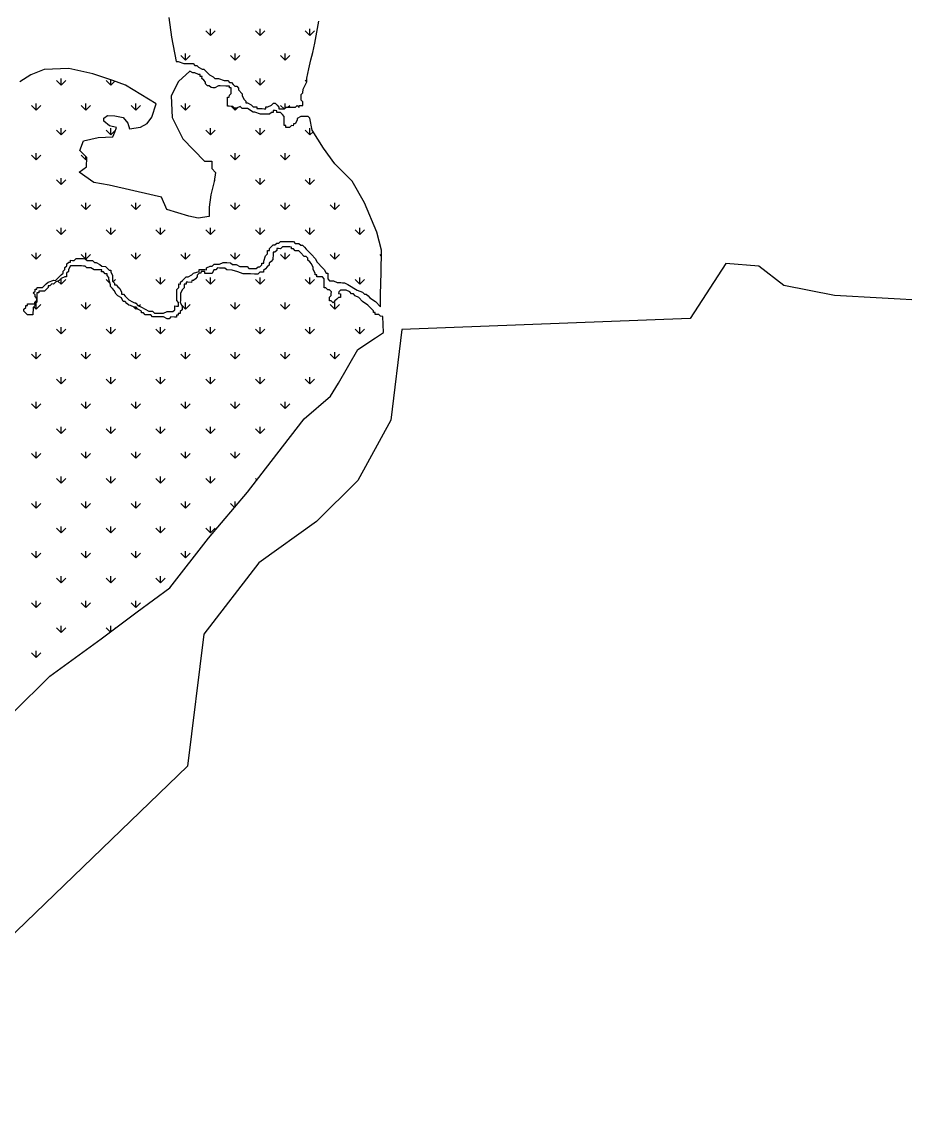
# Model space of a CAD drawing. Header units: metres. Extents: x 266585 to 279238, y 2117616 to 2127268.
# Drawn here: x 270939 to 272851, y 2120273 to 2122639 of the extents above; entities that cross this region are included whole.
import ezdxf

# ---------------------------------------------------------------- set-up
doc = ezdxf.new("R2010")
doc.units = ezdxf.units.M
doc.layers.add('MANGROOVES', color=112, linetype='Continuous')
doc.layers.add('village', color=3, linetype='Continuous')

msp = doc.modelspace()

# ---------------------------------------------------------------- linework, layer by layer
at = {"layer": 'MANGROOVES'}
for p, q in [((271257.6, 2122647.7), (271263.1, 2122605.7)), ((271577.6, 2122616.1), (271581.9, 2122639.9)), ((271263.1, 2122605.7), (271273, 2122552.8)), ((271573.2, 2122592.3), (271577.6, 2122616.1)), ((271568.9, 2122572.4), (271573.2, 2122592.3)), ((271273, 2122552.8), (271274, 2122552.8)), ((271274, 2122552.8), (271278, 2122552.8)), ((271278, 2122552.8), (271289.9, 2122548.6)), ((271560.5, 2122536.7), (271564.7, 2122556.5)), ((271564.7, 2122556.5), (271568.9, 2122572.4)), ((270987.9, 2122535.4), (270959, 2122523.5)), ((271041.3, 2122537.8), (270987.9, 2122535.4)), ((271092.6, 2122525.9), (271041.3, 2122537.8)), ((271303, 2122531.8), (271278.5, 2122509.7)), ((271289.9, 2122548.6), (271293.8, 2122548.6)), ((271293.8, 2122548.6), (271301.8, 2122548.4)), ((271301.8, 2122548.4), (271305.8, 2122548.4)), ((271309.5, 2122528.4), (271303, 2122531.8)), ((271305.8, 2122548.4), (271309.8, 2122548.3)), ((271313.5, 2122528.4), (271309.5, 2122528.4)), ((271309.8, 2122548.3), (271313.7, 2122544.3)), ((271321.4, 2122524.3), (271313.5, 2122528.4)), ((271313.7, 2122544.3), (271317.7, 2122544.2)), ((271317.7, 2122544.2), (271321.6, 2122540.2)), ((271321.6, 2122540.2), (271329.5, 2122536.1)), ((271329.5, 2122536.1), (271333.5, 2122536)), ((271333.5, 2122536), (271341.3, 2122527.9)), ((271341.3, 2122527.9), (271345.3, 2122523.9)), ((271556.2, 2122516.8), (271560.5, 2122536.7)), ((270959, 2122523.5), (270935.2, 2122508.4)), ((271136.1, 2122511.6), (271092.6, 2122525.9)), ((271163.4, 2122501.1), (271136.1, 2122511.6)), ((271278.5, 2122509.7), (271262.5, 2122478)), ((271325.3, 2122524.2), (271321.4, 2122524.3)), ((271325.3, 2122520.2), (271325.3, 2122524.2)), ((271329.3, 2122520.2), (271325.3, 2122520.2)), ((271329.2, 2122516.2), (271329.3, 2122520.2)), ((271333.1, 2122512.1), (271329.2, 2122516.2)), ((271337.1, 2122508.1), (271333.1, 2122512.1)), ((271337, 2122504.1), (271337.1, 2122508.1)), ((271340.9, 2122500.1), (271337, 2122504.1)), ((271345.3, 2122523.9), (271353.2, 2122519.8)), ((271353.2, 2122519.8), (271357.1, 2122515.8)), ((271357.1, 2122515.8), (271361.1, 2122515.7)), ((271361.1, 2122515.7), (271365, 2122515.7)), ((271365, 2122515.7), (271376.9, 2122511.5)), ((271376.9, 2122511.5), (271380.9, 2122511.4)), ((271380.9, 2122511.4), (271384.9, 2122511.4)), ((271384.9, 2122511.4), (271388.8, 2122507.3)), ((271388.8, 2122507.3), (271392.8, 2122507.3)), ((271392.8, 2122507.3), (271396.7, 2122503.2)), ((271547.9, 2122493.1), (271556.1, 2122508.9)), ((271556.1, 2122508.9), (271556.2, 2122516.8)), ((271230.2, 2122460.7), (271163.4, 2122501.1)), ((271344.9, 2122500), (271340.9, 2122500.1)), ((271348.8, 2122496), (271344.9, 2122500)), ((271352.8, 2122495.9), (271348.8, 2122496)), ((271356.8, 2122495.9), (271352.8, 2122495.9)), ((271364.8, 2122499.7), (271356.8, 2122495.9)), ((271368.8, 2122499.7), (271364.8, 2122499.7)), ((271380.7, 2122499.5), (271368.8, 2122499.7)), ((271384.7, 2122499.4), (271380.7, 2122499.5)), ((271388.7, 2122499.4), (271384.7, 2122499.4)), ((271388.4, 2122479.5), (271392.4, 2122483.4)), ((271388.6, 2122495.4), (271388.7, 2122499.4)), ((271392.6, 2122495.3), (271388.6, 2122495.4)), ((271392.4, 2122483.4), (271392.5, 2122487.4)), ((271392.5, 2122487.4), (271392.6, 2122491.4)), ((271392.6, 2122491.4), (271392.6, 2122495.3)), ((271396.7, 2122503.2), (271400.6, 2122499.2)), ((271400.6, 2122499.2), (271404.6, 2122499.1)), ((271404.6, 2122499.1), (271408.5, 2122495.1)), ((271408.5, 2122495.1), (271408.5, 2122491.1)), ((271408.5, 2122491.1), (271416.3, 2122483)), ((271416.3, 2122483), (271416.3, 2122479.1)), ((271543.7, 2122481.2), (271547.8, 2122485.1)), ((271543.7, 2122477.2), (271543.7, 2122481.2)), ((271547.8, 2122485.1), (271547.9, 2122493.1)), ((271220.5, 2122432.1), (271230.2, 2122460.7)), ((271262.5, 2122478), (271264.4, 2122431.4)), ((271384.1, 2122459.6), (271384.2, 2122463.6)), ((271384.1, 2122455.6), (271384.1, 2122459.6)), ((271384.2, 2122463.6), (271384.3, 2122471.6)), ((271384.3, 2122471.6), (271384.4, 2122475.5)), ((271384.4, 2122475.5), (271388.3, 2122475.5)), ((271388.3, 2122475.5), (271388.4, 2122479.5)), ((271416.3, 2122479.1), (271420.1, 2122471)), ((271420.1, 2122471), (271424.1, 2122467)), ((271424.1, 2122467), (271424, 2122463)), ((271424, 2122463), (271428, 2122463)), ((271428, 2122463), (271435.9, 2122458.9)), ((271435.9, 2122458.9), (271439.8, 2122454.8)), ((271471.7, 2122454.4), (271479.7, 2122458.2)), ((271479.7, 2122458.2), (271483.7, 2122462.1)), ((271483.7, 2122462.1), (271487.7, 2122462.1)), ((271487.7, 2122462.1), (271491.6, 2122458)), ((271491.6, 2122458), (271495.5, 2122454)), ((271531.4, 2122453.5), (271535.4, 2122457.4)), ((271535.4, 2122457.4), (271539.3, 2122453.4)), ((271539.3, 2122453.4), (271539.4, 2122457.3)), ((271539.4, 2122457.3), (271543.4, 2122457.3)), ((271543.4, 2122457.3), (271547.4, 2122457.2)), ((271543.5, 2122469.2), (271543.6, 2122473.2)), ((271547.5, 2122465.2), (271543.5, 2122469.2)), ((271543.6, 2122473.2), (271543.7, 2122477.2)), ((271547.4, 2122461.2), (271547.5, 2122465.2)), ((271547.4, 2122457.2), (271547.4, 2122461.2)), ((271116.9, 2122429.7), (271125, 2122435.5)), ((271125, 2122435.5), (271140.9, 2122435.3)), ((271140.9, 2122435.3), (271158.7, 2122431.1)), ((271388.1, 2122455.6), (271384.1, 2122455.6)), ((271392, 2122455.5), (271388.1, 2122455.6)), ((271396, 2122455.5), (271392, 2122455.5)), ((271399.9, 2122451.4), (271396, 2122455.5)), ((271403.9, 2122451.4), (271399.9, 2122451.4)), ((271411.9, 2122455.2), (271403.9, 2122451.4)), ((271415.9, 2122451.2), (271411.9, 2122455.2)), ((271423.8, 2122451.1), (271415.9, 2122451.2)), ((271427.8, 2122451), (271423.8, 2122451.1)), ((271439.6, 2122442.9), (271427.8, 2122451)), ((271443.6, 2122442.8), (271439.6, 2122442.9)), ((271439.8, 2122454.8), (271443.8, 2122454.8)), ((271455.5, 2122438.7), (271443.6, 2122442.8)), ((271443.8, 2122454.8), (271447.8, 2122454.7)), ((271447.8, 2122454.7), (271447.7, 2122450.7)), ((271447.7, 2122450.7), (271451.7, 2122450.7)), ((271451.7, 2122450.7), (271455.7, 2122450.6)), ((271459.5, 2122438.6), (271455.5, 2122438.7)), ((271455.7, 2122450.6), (271459.7, 2122450.6)), ((271463.5, 2122438.5), (271459.5, 2122438.6)), ((271459.7, 2122450.6), (271463.6, 2122450.5)), ((271467.4, 2122438.5), (271463.5, 2122438.5)), ((271463.6, 2122450.5), (271467.6, 2122450.4)), ((271471.4, 2122438.4), (271467.4, 2122438.5)), ((271467.6, 2122450.4), (271467.7, 2122454.4)), ((271467.7, 2122454.4), (271471.7, 2122454.4)), ((271475.4, 2122438.4), (271471.4, 2122438.4)), ((271479.4, 2122442.3), (271475.4, 2122438.4)), ((271483.4, 2122442.2), (271479.4, 2122442.3)), ((271483.5, 2122446.2), (271483.4, 2122442.2)), ((271487.5, 2122446.2), (271483.5, 2122446.2)), ((271491.4, 2122446.1), (271487.5, 2122446.2)), ((271491.4, 2122442.1), (271491.4, 2122446.1)), ((271495.4, 2122442.1), (271491.4, 2122442.1)), ((271499.3, 2122442), (271495.4, 2122442.1)), ((271495.5, 2122454), (271495.5, 2122450)), ((271495.5, 2122450), (271499.5, 2122450)), ((271503.3, 2122438), (271499.3, 2122442)), ((271499.5, 2122450), (271503.4, 2122449.9)), ((271507.2, 2122433.9), (271503.3, 2122438)), ((271503.4, 2122449.9), (271507.4, 2122449.9)), ((271507.1, 2122429.9), (271507.2, 2122433.9)), ((271507.4, 2122449.9), (271511.5, 2122453.8)), ((271511.5, 2122453.8), (271515.4, 2122453.7)), ((271515.4, 2122453.7), (271519.4, 2122453.7)), ((271519.4, 2122453.7), (271523.4, 2122453.6)), ((271523.4, 2122453.6), (271527.4, 2122453.5)), ((271527.4, 2122453.5), (271531.4, 2122453.5)), ((271543, 2122433.4), (271535, 2122429.5)), ((271547, 2122433.3), (271543, 2122433.4)), ((271555, 2122433.2), (271547, 2122433.3)), ((271558.9, 2122433.2), (271555, 2122433.2)), ((271562.4, 2122429.6), (271558.9, 2122433.2)), ((271116.8, 2122423.7), (271116.9, 2122429.7)), ((271129.1, 2122413.4), (271116.8, 2122423.7)), ((271144.5, 2122409.4), (271129.1, 2122413.4)), ((271158.7, 2122431.1), (271168.5, 2122419)), ((271168.5, 2122419), (271172.3, 2122407)), ((271172.3, 2122407), (271196.3, 2122410.6)), ((271196.3, 2122410.6), (271210.3, 2122418.4)), ((271210.3, 2122418.4), (271220.5, 2122432.1)), ((271264.4, 2122431.4), (271287.5, 2122385.4)), ((271506.9, 2122414), (271507, 2122418)), ((271510.9, 2122414), (271506.9, 2122414)), ((271507, 2122418), (271507.1, 2122426)), ((271507.1, 2122426), (271507.1, 2122429.9)), ((271510.8, 2122410), (271510.9, 2122414)), ((271514.8, 2122409.9), (271510.8, 2122410)), ((271518.8, 2122409.9), (271514.8, 2122409.9)), ((271522.8, 2122413.8), (271518.8, 2122409.9)), ((271526.8, 2122413.7), (271522.8, 2122413.8)), ((271526.9, 2122417.7), (271526.8, 2122413.7)), ((271530.8, 2122417.6), (271526.9, 2122417.7)), ((271534.9, 2122425.6), (271530.8, 2122417.6)), ((271535, 2122429.5), (271534.9, 2122425.6)), ((271567.7, 2122403.8), (271562.4, 2122429.6)), ((271088.4, 2122384.3), (271104.3, 2122388)), ((271104.3, 2122388), (271136.2, 2122389.6)), ((271136.2, 2122389.6), (271140.4, 2122399.5)), ((271140.4, 2122399.5), (271144.5, 2122409.4)), ((271592.5, 2122365.2), (271567.7, 2122403.8)), ((271065.1, 2122359.8), (271072.4, 2122380.5)), ((271072.4, 2122380.5), (271088.4, 2122384.3)), ((271287.5, 2122385.4), (271334.6, 2122336.9)), ((271616.8, 2122330.9), (271592.5, 2122365.2)), ((271079.8, 2122344.6), (271065.1, 2122359.8)), ((271079.5, 2122324.7), (271079.8, 2122344.6)), ((271063.4, 2122313), (271079.5, 2122324.7)), ((271334.6, 2122336.9), (271350.5, 2122336.7)), ((271350.5, 2122336.7), (271350.2, 2122320.7)), ((271350.2, 2122320.7), (271358.1, 2122312.6)), ((271654.5, 2122293.7), (271616.8, 2122330.9)), ((271095, 2122290.6), (271063.4, 2122313)), ((271355.8, 2122292.8), (271348.1, 2122263.6)), ((271358.1, 2122312.6), (271355.8, 2122292.8)), ((271680.8, 2122246.5), (271654.5, 2122293.7)), ((271128.3, 2122285.1), (271095, 2122290.6)), ((271226, 2122262.8), (271128.3, 2122285.1)), ((271241.8, 2122258.6), (271226, 2122262.8)), ((271253.4, 2122232.5), (271241.8, 2122258.6)), ((271348.1, 2122263.6), (271345, 2122237.2)), ((271707.3, 2122182.8), (271680.8, 2122246.5)), ((271301, 2122217.9), (271253.4, 2122232.5)), ((271345, 2122237.2), (271344.7, 2122217.3)), ((271320.8, 2122213.6), (271301, 2122217.9)), ((271344.7, 2122217.3), (271320.8, 2122213.6)), ((271718, 2122144.1), (271707.3, 2122182.8)), ((271475.1, 2122147.6), (271479.2, 2122151.6)), ((271479.2, 2122151.6), (271483.2, 2122155.5)), ((271483.2, 2122155.5), (271487.2, 2122155.4)), ((271487.2, 2122155.4), (271491.2, 2122159.4)), ((271491.2, 2122159.4), (271495.2, 2122159.3)), ((271495.2, 2122159.3), (271499.3, 2122163.2)), ((271503.1, 2122151.2), (271499, 2122147.3)), ((271499.3, 2122163.2), (271503.2, 2122163.2)), ((271507, 2122151.2), (271503.1, 2122151.2)), ((271503.2, 2122163.2), (271507.2, 2122163.1)), ((271511, 2122151.1), (271507, 2122151.2)), ((271507.2, 2122163.1), (271511.2, 2122163.1)), ((271515, 2122151), (271511, 2122151.1)), ((271511.2, 2122163.1), (271515.2, 2122163)), ((271519, 2122151), (271515, 2122151)), ((271515.2, 2122163), (271519.2, 2122162.9)), ((271523, 2122150.9), (271519, 2122151)), ((271519.2, 2122162.9), (271523.1, 2122162.9)), ((271522.9, 2122147), (271523, 2122150.9)), ((271523.1, 2122162.9), (271527.1, 2122162.8)), ((271527.1, 2122162.8), (271531, 2122158.8)), ((271531, 2122158.8), (271535, 2122158.7)), ((271535, 2122158.7), (271539, 2122158.7)), ((271539, 2122158.7), (271542.9, 2122154.6)), ((271542.9, 2122154.6), (271546.9, 2122154.6)), ((271546.9, 2122154.6), (271550.8, 2122150.5)), ((271550.8, 2122150.5), (271554.8, 2122146.5)), ((271052.7, 2122122), (271056.7, 2122125.9)), ((271056.7, 2122125.9), (271060.7, 2122125.8)), ((271060.7, 2122125.8), (271064.7, 2122125.8)), ((271064.7, 2122125.8), (271068.7, 2122125.7)), ((271068.7, 2122125.7), (271072.6, 2122125.7)), ((271072.6, 2122125.7), (271076.6, 2122125.6)), ((271462.8, 2122120), (271466.9, 2122131.8)), ((271466.9, 2122131.8), (271471, 2122135.8)), ((271471, 2122139.7), (271471.1, 2122143.7)), ((271471, 2122135.8), (271471, 2122139.7)), ((271471.1, 2122143.7), (271475.1, 2122143.7)), ((271475.1, 2122143.7), (271475.1, 2122147.6)), ((271482.8, 2122127.6), (271482.7, 2122123.6)), ((271482.9, 2122131.6), (271482.8, 2122127.6)), ((271483, 2122139.6), (271482.9, 2122135.6)), ((271482.9, 2122135.6), (271482.9, 2122131.6)), ((271487, 2122139.5), (271483, 2122139.6)), ((271491, 2122143.4), (271487, 2122139.5)), ((271491.1, 2122147.4), (271491, 2122143.4)), ((271495, 2122147.4), (271491.1, 2122147.4)), ((271499, 2122147.3), (271495, 2122147.4)), ((271526.9, 2122146.9), (271522.9, 2122147)), ((271530.8, 2122142.9), (271526.9, 2122146.9)), ((271538.8, 2122142.7), (271530.8, 2122142.9)), ((271542.7, 2122138.7), (271538.8, 2122142.7)), ((271550.5, 2122130.6), (271542.7, 2122138.7)), ((271554.5, 2122130.6), (271550.5, 2122130.6)), ((271558.4, 2122126.5), (271554.5, 2122130.6)), ((271554.8, 2122146.5), (271562.6, 2122138.4)), ((271558.4, 2122122.5), (271558.4, 2122126.5)), ((271562.6, 2122138.4), (271566.5, 2122134.4)), ((271566.5, 2122134.4), (271574.4, 2122126.3)), ((271574.4, 2122126.3), (271578.2, 2122118.3)), ((271716.8, 2122095.4), (271718, 2122144.1)), ((271028.4, 2122098.4), (271032.5, 2122102.3)), ((271032.5, 2122106.3), (271036.6, 2122110.3)), ((271032.5, 2122102.3), (271032.5, 2122106.3)), ((271036.6, 2122114.2), (271040.7, 2122118.2)), ((271036.6, 2122110.3), (271036.6, 2122114.2)), ((271044.5, 2122110.1), (271040.4, 2122102.2)), ((271040.4, 2122102.2), (271040.4, 2122098.2)), ((271040.7, 2122118.2), (271044.7, 2122118.1)), ((271048.5, 2122110.1), (271044.5, 2122110.1)), ((271044.7, 2122118.1), (271044.7, 2122122.1)), ((271044.7, 2122122.1), (271048.7, 2122122)), ((271056.5, 2122110), (271048.5, 2122110.1)), ((271048.7, 2122122), (271052.7, 2122122)), ((271068.4, 2122109.8), (271056.5, 2122110)), ((271072.4, 2122109.7), (271068.4, 2122109.8)), ((271076.4, 2122109.7), (271072.4, 2122109.7)), ((271080.3, 2122105.6), (271076.4, 2122109.7)), ((271076.6, 2122125.6), (271080.5, 2122121.6)), ((271084.3, 2122105.6), (271080.3, 2122105.6)), ((271080.5, 2122121.6), (271088.5, 2122121.4)), ((271088.3, 2122105.5), (271084.3, 2122105.6)), ((271096.2, 2122101.4), (271088.3, 2122105.5)), ((271088.5, 2122121.4), (271092.5, 2122121.4)), ((271092.5, 2122121.4), (271096.4, 2122117.3)), ((271096.4, 2122117.3), (271100.4, 2122117.3)), ((271100.4, 2122117.3), (271108.3, 2122113.2)), ((271108.3, 2122113.2), (271112.2, 2122109.1)), ((271112.2, 2122109.1), (271120.2, 2122109)), ((271120.2, 2122109), (271124.1, 2122105)), ((271124.1, 2122105), (271128, 2122100.9)), ((271323.1, 2122098.1), (271323.2, 2122102.1)), ((271323.2, 2122102.1), (271327.1, 2122102)), ((271327.1, 2122102), (271331.1, 2122102)), ((271331.1, 2122102), (271335.1, 2122101.9)), ((271339.1, 2122105.8), (271347.2, 2122109.7)), ((271339.1, 2122101.8), (271339.1, 2122105.8)), ((271347.2, 2122109.7), (271351.1, 2122109.6)), ((271351.1, 2122109.6), (271355.2, 2122113.6)), ((271355.2, 2122113.6), (271359.2, 2122113.5)), ((271363, 2122105.5), (271359, 2122101.6)), ((271359.2, 2122113.5), (271367.1, 2122113.4)), ((271367, 2122105.4), (271363, 2122105.5)), ((271371, 2122105.4), (271367, 2122105.4)), ((271367.1, 2122113.4), (271375.1, 2122117.2)), ((271375, 2122105.3), (271371, 2122105.4)), ((271378.9, 2122105.2), (271375, 2122105.3)), ((271375.1, 2122117.2), (271379.1, 2122117.2)), ((271382.9, 2122101.2), (271378.9, 2122105.2)), ((271379.1, 2122117.2), (271383.1, 2122117.1)), ((271383.1, 2122117.1), (271391.1, 2122117)), ((271391.1, 2122117), (271395, 2122113)), ((271395, 2122113), (271403, 2122112.9)), ((271403, 2122112.9), (271410.9, 2122108.8)), ((271410.9, 2122108.8), (271418.8, 2122108.6)), ((271418.8, 2122108.6), (271426.8, 2122108.5)), ((271426.8, 2122108.5), (271430.7, 2122104.5)), ((271430.7, 2122104.5), (271434.7, 2122104.4)), ((271434.7, 2122104.4), (271438.7, 2122104.4)), ((271438.7, 2122104.4), (271442.6, 2122104.3)), ((271442.6, 2122104.3), (271446.6, 2122104.3)), ((271446.6, 2122104.3), (271450.7, 2122108.2)), ((271450.7, 2122108.2), (271454.6, 2122108.1)), ((271454.6, 2122108.1), (271458.7, 2122112)), ((271458.7, 2122112), (271458.7, 2122116)), ((271458.7, 2122116), (271462.7, 2122116)), ((271466.5, 2122104), (271462.5, 2122100)), ((271462.7, 2122116), (271462.8, 2122120)), ((271470.6, 2122107.9), (271466.5, 2122104)), ((271474.6, 2122111.8), (271470.6, 2122107.9)), ((271474.7, 2122115.8), (271474.6, 2122111.8)), ((271478.7, 2122119.7), (271474.7, 2122115.8)), ((271482.7, 2122123.6), (271478.7, 2122119.7)), ((271562.3, 2122118.5), (271558.4, 2122122.5)), ((271566.2, 2122114.5), (271562.3, 2122118.5)), ((271570.1, 2122106.4), (271566.2, 2122114.5)), ((271570, 2122102.5), (271570.1, 2122106.4)), ((271573.9, 2122094.4), (271570, 2122102.5)), ((271578.2, 2122118.3), (271590, 2122106.1)), ((271590, 2122106.1), (271593.9, 2122102.1)), ((271593.9, 2122102.1), (271597.8, 2122094.1)), ((270996.2, 2122075), (271008.2, 2122078.8)), ((271008.2, 2122078.8), (271012.2, 2122078.7)), ((271012.2, 2122078.7), (271016.3, 2122082.7)), ((271020.2, 2122078.6), (271012.2, 2122074.8)), ((271016.3, 2122082.7), (271020.3, 2122086.6)), ((271024.2, 2122082.6), (271020.2, 2122078.6)), ((271020.3, 2122086.6), (271024.3, 2122090.5)), ((271032.2, 2122086.4), (271024.2, 2122082.6)), ((271024.3, 2122090.5), (271028.4, 2122094.4)), ((271028.4, 2122094.4), (271028.4, 2122098.4)), ((271036.2, 2122086.4), (271032.2, 2122086.4)), ((271036.3, 2122090.3), (271036.2, 2122086.4)), ((271040.4, 2122098.2), (271036.3, 2122094.3)), ((271036.3, 2122094.3), (271036.3, 2122090.3)), ((271100.2, 2122101.4), (271096.2, 2122101.4)), ((271108.1, 2122101.2), (271100.2, 2122101.4)), ((271112.1, 2122101.2), (271108.1, 2122101.2)), ((271112, 2122097.2), (271112.1, 2122101.2)), ((271116, 2122097.1), (271112, 2122097.2)), ((271119.9, 2122093.1), (271116, 2122097.1)), ((271123.9, 2122093), (271119.9, 2122093.1)), ((271123.9, 2122089.1), (271123.9, 2122093)), ((271127.8, 2122085), (271123.9, 2122089.1)), ((271127.7, 2122081), (271127.8, 2122085)), ((271131.5, 2122069), (271127.7, 2122081)), ((271128, 2122100.9), (271132, 2122100.9)), ((271132, 2122100.9), (271131.9, 2122096.9)), ((271131.9, 2122096.9), (271135.8, 2122088.9)), ((271135.7, 2122080.9), (271135.6, 2122076.9)), ((271135.8, 2122088.9), (271135.7, 2122080.9)), ((271282.9, 2122074.8), (271287, 2122078.7)), ((271287, 2122078.7), (271291, 2122082.6)), ((271291, 2122082.6), (271295.1, 2122086.6)), ((271295.1, 2122086.6), (271299, 2122086.5)), ((271299, 2122086.5), (271307.1, 2122090.4)), ((271306.9, 2122078.4), (271306.8, 2122074.4)), ((271310.9, 2122078.4), (271306.9, 2122078.4)), ((271307.1, 2122090.4), (271311.1, 2122094.3)), ((271314.9, 2122082.3), (271310.9, 2122078.4)), ((271311.1, 2122094.3), (271323.1, 2122098.1)), ((271318.9, 2122086.2), (271314.9, 2122082.3)), ((271319, 2122090.2), (271318.9, 2122086.2)), ((271323, 2122094.1), (271319, 2122090.2)), ((271327, 2122094.1), (271323, 2122094.1)), ((271327.1, 2122098), (271327, 2122094.1)), ((271331.1, 2122098), (271327.1, 2122098)), ((271335, 2122097.9), (271331.1, 2122098)), ((271335, 2122093.9), (271335, 2122097.9)), ((271339, 2122093.9), (271335, 2122093.9)), ((271335.1, 2122101.9), (271339.1, 2122101.8)), ((271342.9, 2122093.8), (271339, 2122093.9)), ((271346.9, 2122093.8), (271342.9, 2122093.8)), ((271350.9, 2122093.7), (271346.9, 2122093.8)), ((271355, 2122101.6), (271350.9, 2122093.7)), ((271359, 2122101.6), (271355, 2122101.6)), ((271394.8, 2122101), (271382.9, 2122101.2)), ((271406.7, 2122096.9), (271394.8, 2122101)), ((271418.6, 2122092.7), (271406.7, 2122096.9)), ((271422.6, 2122092.7), (271418.6, 2122092.7)), ((271426.5, 2122092.6), (271422.6, 2122092.7)), ((271430.5, 2122092.5), (271426.5, 2122092.6)), ((271434.5, 2122092.5), (271430.5, 2122092.5)), ((271442.5, 2122092.4), (271434.5, 2122092.5)), ((271450.4, 2122092.3), (271442.5, 2122092.4)), ((271454.5, 2122096.2), (271450.4, 2122092.3)), ((271458.5, 2122096.1), (271454.5, 2122096.2)), ((271462.4, 2122096.1), (271458.5, 2122096.1)), ((271462.5, 2122100), (271462.4, 2122096.1)), ((271573.8, 2122090.4), (271573.9, 2122094.4)), ((271577.8, 2122090.4), (271573.8, 2122090.4)), ((271577.8, 2122086.4), (271577.8, 2122090.4)), ((271581.8, 2122086.4), (271577.8, 2122086.4)), ((271589.7, 2122086.2), (271581.8, 2122086.4)), ((271593.6, 2122082.2), (271589.7, 2122086.2)), ((271593.6, 2122078.2), (271593.6, 2122082.2)), ((271597.8, 2122094.1), (271601.8, 2122094)), ((271601.7, 2122086.1), (271601.6, 2122082.1)), ((271601.6, 2122082.1), (271605.5, 2122078)), ((271601.8, 2122094), (271601.7, 2122090)), ((271601.7, 2122090), (271601.7, 2122086.1)), ((271715.6, 2122048), (271716.8, 2122095.4)), ((270964, 2122051.6), (270968.1, 2122055.5)), ((270968.1, 2122055.5), (270968.1, 2122059.5)), ((270968.1, 2122059.5), (270972.1, 2122059.4)), ((270972.1, 2122059.4), (270972.2, 2122063.4)), ((270972.2, 2122063.4), (270976.2, 2122063.3)), ((270980, 2122055.3), (270976, 2122055.4)), ((270976, 2122055.4), (270976, 2122051.4)), ((270976.2, 2122063.3), (270984.1, 2122063.2)), ((270988, 2122055.2), (270980, 2122055.3)), ((270984.1, 2122063.2), (270988.2, 2122067.2)), ((270992, 2122059.1), (270988, 2122055.2)), ((270988.2, 2122067.2), (270992.2, 2122071.1)), ((270996.1, 2122063.1), (270992, 2122059.1)), ((270992.2, 2122071.1), (270996.2, 2122075)), ((271000.1, 2122067), (270996.1, 2122067)), ((270996.1, 2122067), (270996.1, 2122063.1)), ((271004.1, 2122070.9), (271000.1, 2122067)), ((271008.1, 2122070.8), (271004.1, 2122070.9)), ((271012.2, 2122074.8), (271008.1, 2122070.8)), ((271131.5, 2122065.1), (271131.5, 2122069)), ((271135.4, 2122061), (271131.5, 2122065.1)), ((271139.3, 2122057), (271135.4, 2122061)), ((271135.6, 2122076.9), (271139.6, 2122072.9)), ((271143.2, 2122049), (271139.3, 2122057)), ((271139.6, 2122072.9), (271139.5, 2122068.9)), ((271139.5, 2122068.9), (271143.5, 2122068.9)), ((271143.5, 2122068.9), (271147.4, 2122064.8)), ((271147.4, 2122064.8), (271151.3, 2122060.8)), ((271151.3, 2122060.8), (271155.2, 2122052.8)), ((271274.6, 2122051), (271274.7, 2122059)), ((271274.7, 2122059), (271278.8, 2122062.9)), ((271278.8, 2122062.9), (271278.9, 2122070.9)), ((271278.9, 2122070.9), (271282.9, 2122070.8)), ((271286.7, 2122058.8), (271282.6, 2122050.9)), ((271282.9, 2122070.8), (271282.9, 2122074.8)), ((271290.7, 2122062.7), (271286.7, 2122058.8)), ((271290.8, 2122070.7), (271290.7, 2122062.7)), ((271294.8, 2122070.6), (271290.8, 2122070.7)), ((271294.9, 2122074.6), (271294.8, 2122070.6)), ((271298.9, 2122074.6), (271294.9, 2122074.6)), ((271306.8, 2122074.4), (271298.9, 2122074.6)), ((271593.3, 2122062.3), (271593.4, 2122066.3)), ((271597.3, 2122062.2), (271593.3, 2122062.3)), ((271593.4, 2122066.3), (271593.5, 2122070.2)), ((271593.5, 2122074.2), (271593.6, 2122078.2)), ((271593.5, 2122070.2), (271593.5, 2122074.2)), ((271601.3, 2122058.2), (271597.3, 2122062.2)), ((271605.2, 2122058.1), (271601.3, 2122058.2)), ((271609.2, 2122054.1), (271605.2, 2122058.1)), ((271605.5, 2122078), (271609.5, 2122078)), ((271609.5, 2122078), (271613.5, 2122077.9)), ((271613.5, 2122077.9), (271621.4, 2122073.8)), ((271621.4, 2122073.8), (271629.4, 2122073.7)), ((271629.1, 2122057.8), (271625.1, 2122053.9)), ((271633.1, 2122057.7), (271629.1, 2122057.8)), ((271629.4, 2122073.7), (271633.3, 2122073.6)), ((271637.1, 2122057.7), (271633.1, 2122057.7)), ((271633.3, 2122073.6), (271637.3, 2122073.6)), ((271641.1, 2122057.6), (271637.1, 2122057.7)), ((271637.3, 2122073.6), (271645.2, 2122069.5)), ((271649, 2122053.5), (271641.1, 2122057.6)), ((271645.2, 2122069.5), (271664.9, 2122057.3)), ((271664.9, 2122057.3), (271676.8, 2122053.1)), ((270968, 2122047.5), (270964, 2122051.6)), ((270967.7, 2122031.6), (270971.8, 2122035.5)), ((270967.7, 2122027.6), (270967.7, 2122031.6)), ((270971.7, 2122031.5), (270967.7, 2122027.6)), ((270967.9, 2122043.6), (270968, 2122047.5)), ((270971.8, 2122039.5), (270967.9, 2122043.6)), ((270971.8, 2122035.5), (270971.7, 2122031.5)), ((270971.9, 2122043.5), (270971.8, 2122039.5)), ((270971.8, 2122039.5), (270971.8, 2122035.5)), ((270971.8, 2122035.5), (270971.8, 2122039.5)), ((270972, 2122051.5), (270971.9, 2122047.5)), ((270971.9, 2122047.5), (270971.9, 2122043.5)), ((270976, 2122051.4), (270972, 2122051.5)), ((271147.1, 2122044.9), (271143.2, 2122049)), ((271155, 2122040.8), (271147.1, 2122044.9)), ((271158.9, 2122032.8), (271155, 2122040.8)), ((271155.2, 2122052.8), (271155.1, 2122048.8)), ((271155.1, 2122048.8), (271159.1, 2122048.7)), ((271162.9, 2122032.7), (271158.9, 2122032.8)), ((271159.1, 2122048.7), (271163, 2122044.7)), ((271166.8, 2122028.7), (271162.9, 2122032.7)), ((271163, 2122044.7), (271170.9, 2122036.6)), ((271170.9, 2122036.6), (271178.8, 2122032.5)), ((271178.8, 2122032.5), (271186.7, 2122028.4)), ((271274.4, 2122035.1), (271274.5, 2122039.1)), ((271278.3, 2122031), (271274.4, 2122035.1)), ((271274.5, 2122043.1), (271274.6, 2122047)), ((271274.5, 2122039.1), (271274.5, 2122043.1)), ((271274.6, 2122047), (271274.6, 2122051)), ((271278.3, 2122027.1), (271278.3, 2122031)), ((271282.4, 2122035), (271282.3, 2122031)), ((271282.5, 2122046.9), (271282.4, 2122039)), ((271282.4, 2122039), (271282.4, 2122035)), ((271282.6, 2122050.9), (271282.5, 2122046.9)), ((271604.9, 2122038.2), (271605, 2122042.2)), ((271604.9, 2122034.2), (271604.9, 2122038.2)), ((271608.9, 2122034.2), (271604.9, 2122034.2)), ((271605, 2122042.2), (271609, 2122046.1)), ((271612.8, 2122030.1), (271608.9, 2122034.2)), ((271609, 2122046.1), (271609.1, 2122050.1)), ((271609.1, 2122050.1), (271609.2, 2122054.1)), ((271616.8, 2122034.1), (271612.8, 2122030.1)), ((271620.9, 2122038), (271616.8, 2122034.1)), ((271624.9, 2122041.9), (271620.9, 2122038)), ((271628.9, 2122041.9), (271624.9, 2122041.9)), ((271625.1, 2122053.9), (271625, 2122049.9)), ((271625, 2122049.9), (271629, 2122049.8)), ((271629, 2122049.8), (271628.9, 2122045.8)), ((271628.9, 2122045.8), (271628.9, 2122041.9)), ((271652.9, 2122049.5), (271649, 2122053.5)), ((271656.9, 2122049.4), (271652.9, 2122049.5)), ((271660.8, 2122045.4), (271656.9, 2122049.4)), ((271668.7, 2122041.3), (271660.8, 2122045.4)), ((271676.5, 2122033.2), (271668.7, 2122041.3)), ((271688.4, 2122025.1), (271676.5, 2122033.2)), ((271676.8, 2122053.1), (271680.8, 2122049.1)), ((271680.8, 2122049.1), (271684.7, 2122049)), ((271684.7, 2122049), (271688.7, 2122045)), ((271688.7, 2122045), (271692.6, 2122040.9)), ((271692.6, 2122040.9), (271704.4, 2122032.8)), ((271704.4, 2122032.8), (271715.2, 2122021.7)), ((271715.2, 2122021.7), (271715.6, 2122048)), ((270943.6, 2122016), (270947.7, 2122020)), ((270943.6, 2122012), (270943.6, 2122016)), ((270947.5, 2122008), (270943.6, 2122012)), ((270951.4, 2122004), (270947.5, 2122008)), ((270947.7, 2122020), (270947.7, 2122023.9)), ((270947.7, 2122023.9), (270951.7, 2122023.9)), ((270951.7, 2122023.9), (270951.8, 2122027.9)), ((270951.8, 2122027.9), (270955.7, 2122027.8)), ((270955.7, 2122027.8), (270959.7, 2122027.7)), ((270959.7, 2122027.7), (270963.7, 2122027.7)), ((270963.4, 2122007.8), (270963.3, 2122003.8)), ((270963.5, 2122015.7), (270963.4, 2122007.8)), ((270963.6, 2122019.7), (270963.5, 2122015.7)), ((270967.6, 2122023.6), (270963.6, 2122019.7)), ((270963.7, 2122027.7), (270967.7, 2122027.6)), ((270967.7, 2122027.6), (270967.6, 2122023.6)), ((271170.7, 2122024.7), (271166.8, 2122028.7)), ((271174.7, 2122024.6), (271170.7, 2122024.7)), ((271182.6, 2122020.5), (271174.7, 2122024.6)), ((271186.6, 2122020.4), (271182.6, 2122020.5)), ((271190.5, 2122016.4), (271186.6, 2122020.4)), ((271186.7, 2122028.4), (271190.6, 2122024.4)), ((271198.4, 2122012.3), (271190.5, 2122016.4)), ((271190.6, 2122024.4), (271198.5, 2122020.3)), ((271198.3, 2122008.3), (271198.4, 2122012.3)), ((271202.3, 2122008.3), (271198.3, 2122008.3)), ((271198.5, 2122020.3), (271214.3, 2122012.1)), ((271206.2, 2122004.2), (271202.3, 2122008.3)), ((271214.3, 2122012.1), (271222.3, 2122012)), ((271222.3, 2122012), (271226.2, 2122007.9)), ((271226.2, 2122007.9), (271230.2, 2122007.9)), ((271230.2, 2122007.9), (271234.2, 2122007.8)), ((271234.2, 2122007.8), (271238.2, 2122007.7)), ((271238.2, 2122007.7), (271246.1, 2122007.6)), ((271246.1, 2122007.6), (271254.1, 2122011.5)), ((271254.1, 2122011.5), (271258.1, 2122011.4)), ((271258.1, 2122011.4), (271262.1, 2122011.4)), ((271262.1, 2122011.4), (271266.1, 2122011.3)), ((271266.1, 2122011.3), (271270.1, 2122015.2)), ((271270.1, 2122015.2), (271270.2, 2122023.2)), ((271270.2, 2122023.2), (271274.2, 2122023.1)), ((271274.2, 2122023.1), (271278.2, 2122023.1)), ((271278.2, 2122023.1), (271278.3, 2122027.1)), ((271282, 2122011.1), (271281.9, 2122007.1)), ((271286, 2122015), (271282, 2122011.1)), ((271282.3, 2122031), (271286.2, 2122023)), ((271286.1, 2122019), (271286, 2122015)), ((271286.2, 2122023), (271286.1, 2122019)), ((271696.2, 2122017), (271688.4, 2122025.1)), ((271700.1, 2122012.9), (271696.2, 2122017)), ((271700.1, 2122009), (271700.1, 2122012.9)), ((271704.1, 2122008.9), (271700.1, 2122009)), ((271704, 2122004.9), (271704.1, 2122008.9)), ((270955.4, 2122003.9), (270951.4, 2122004)), ((270959.4, 2122003.9), (270955.4, 2122003.9)), ((270963.3, 2122003.8), (270959.4, 2122003.9)), ((271214.2, 2122004.1), (271206.2, 2122004.2)), ((271218.2, 2122004), (271214.2, 2122004.1)), ((271222.1, 2122000), (271218.2, 2122004)), ((271230.1, 2121999.9), (271222.1, 2122000)), ((271234.1, 2121999.8), (271230.1, 2121999.9)), ((271246, 2121999.7), (271234.1, 2121999.8)), ((271253.9, 2121995.6), (271246, 2121999.7)), ((271257.9, 2121995.5), (271253.9, 2121995.6)), ((271261.9, 2121999.4), (271257.9, 2121995.5)), ((271269.9, 2121999.3), (271261.9, 2121999.4)), ((271273.9, 2121999.3), (271269.9, 2121999.3)), ((271277.9, 2122003.2), (271273.9, 2122003.2)), ((271273.9, 2122003.2), (271273.9, 2121999.3)), ((271278, 2122007.2), (271277.9, 2122003.2)), ((271281.9, 2122007.1), (271278, 2122007.2)), ((271708, 2122004.9), (271704, 2122004.9)), ((271712, 2122004.8), (271708, 2122004.9)), ((271715.9, 2122000.8), (271712, 2122004.8)), ((271719.9, 2122000.7), (271715.9, 2122000.8)), ((271720.7, 2122000.2), (271719.9, 2122000.7)), ((271721.9, 2121965.6), (271720.7, 2122000.2)), ((271704.9, 2121954.3), (271721.9, 2121965.6)), ((271666.5, 2121929.2), (271704.9, 2121954.3)), ((271624.7, 2121856.4), (271666.5, 2121929.2)), ((271607, 2121828.1), (271624.7, 2121856.4)), ((271550.5, 2121778.6), (271607, 2121828.1)), ((271491.5, 2121702.3), (271550.5, 2121778.6)), ((271428, 2121619.8), (271491.5, 2121702.3)), ((271343.4, 2121520.4), (271428, 2121619.8)), ((271259.8, 2121412.8), (271343.4, 2121520.4)), ((271188.7, 2121361), (271259.8, 2121412.8)), ((271111.2, 2121302.2), (271188.7, 2121361)), ((270999.6, 2121221.8), (271111.2, 2121302.2)), ((270919.9, 2121141.8), (270999.6, 2121221.8))]:
    msp.add_line(p, q, dxfattribs=at)
at = {"layer": 'MANGROOVES', "linetype": 'Continuous'}
for p, q in [((271347.4, 2122609.3), (271347.4, 2122623.5)), ((271455.2, 2122609.3), (271455.2, 2122623.5)), ((271562.9, 2122609.3), (271562.9, 2122623.5)), ((271347.4, 2122609.3), (271337.3, 2122619.4)), ((271347.4, 2122609.3), (271357.5, 2122619.4)), ((271455.2, 2122609.3), (271445.1, 2122619.4)), ((271455.2, 2122609.3), (271465.3, 2122619.4)), ((271562.9, 2122609.3), (271552.8, 2122619.4)), ((271562.9, 2122609.3), (271573, 2122619.4)), ((271293.5, 2122555.4), (271283.4, 2122565.5)), ((271293.5, 2122555.4), (271293.5, 2122569.7)), ((271293.5, 2122555.4), (271303.6, 2122565.5)), ((271401.3, 2122555.4), (271391.2, 2122565.5)), ((271401.3, 2122555.4), (271401.3, 2122569.7)), ((271401.3, 2122555.4), (271411.4, 2122565.5)), ((271509.1, 2122555.4), (271499, 2122565.5)), ((271509.1, 2122555.4), (271509.1, 2122569.7)), ((271509.1, 2122555.4), (271519.2, 2122565.5)), ((271024.1, 2122501.5), (271014, 2122511.6)), ((271024.1, 2122501.5), (271024.1, 2122515.8)), ((271024.1, 2122501.5), (271034.2, 2122511.6)), ((271131.9, 2122501.5), (271121.8, 2122511.6)), ((271131.9, 2122501.5), (271131.9, 2122513)), ((271131.9, 2122501.5), (271140.4, 2122510)), ((271455.2, 2122501.5), (271445.1, 2122511.6)), ((271455.2, 2122501.5), (271455.2, 2122515.8)), ((271455.2, 2122501.5), (271465.3, 2122511.6)), ((271555.9, 2122508.5), (271552.8, 2122511.6)), ((270970.2, 2122447.6), (270960.1, 2122457.7)), ((270970.2, 2122447.6), (270970.2, 2122461.9)), ((270970.2, 2122447.6), (270980.4, 2122457.7)), ((271078, 2122447.6), (271067.9, 2122457.7)), ((271078, 2122447.6), (271078, 2122461.9)), ((271078, 2122447.6), (271088.1, 2122457.7)), ((271185.8, 2122447.6), (271175.7, 2122457.7)), ((271185.8, 2122447.6), (271185.8, 2122461.9)), ((271185.8, 2122447.6), (271195.9, 2122457.7)), ((271293.5, 2122447.6), (271283.4, 2122457.7)), ((271293.5, 2122447.6), (271293.5, 2122461.9)), ((271293.5, 2122447.6), (271303.6, 2122457.7)), ((271506.8, 2122449.9), (271499, 2122457.7)), ((271509.1, 2122451.4), (271509.1, 2122461.9)), ((271515.2, 2122453.7), (271519.2, 2122457.7)), ((271401.3, 2122447.6), (271393.4, 2122455.5)), ((271401.3, 2122447.6), (271406.1, 2122452.4)), ((271401.3, 2122447.6), (271401.3, 2122451.4)), ((271024.1, 2122393.7), (271014, 2122403.8)), ((271024.1, 2122393.7), (271024.1, 2122408)), ((271024.1, 2122393.7), (271034.2, 2122403.8)), ((271131.9, 2122393.7), (271121.8, 2122403.8)), ((271131.9, 2122393.7), (271131.9, 2122408)), ((271131.9, 2122393.7), (271142, 2122403.8)), ((271347.4, 2122393.7), (271337.3, 2122403.8)), ((271347.4, 2122393.7), (271347.4, 2122408)), ((271347.4, 2122393.7), (271357.5, 2122403.8)), ((271455.2, 2122393.7), (271445.1, 2122403.8)), ((271455.2, 2122393.7), (271455.2, 2122408)), ((271455.2, 2122393.7), (271465.3, 2122403.8)), ((271562.9, 2122393.7), (271552.8, 2122403.8)), ((271562.9, 2122393.7), (271562.9, 2122408)), ((271562.9, 2122393.7), (271569.8, 2122400.6)), ((270970.2, 2122339.8), (270960.1, 2122350)), ((270970.2, 2122339.8), (270970.2, 2122354.1)), ((270970.2, 2122339.8), (270980.4, 2122350)), ((271078, 2122339.8), (271067.9, 2122350)), ((271078, 2122339.8), (271078, 2122346.5)), ((271078, 2122339.8), (271079.8, 2122341.6)), ((271401.3, 2122339.8), (271391.2, 2122350)), ((271401.3, 2122339.8), (271401.3, 2122354.1)), ((271401.3, 2122339.8), (271411.4, 2122350)), ((271509.1, 2122339.8), (271499, 2122350)), ((271509.1, 2122339.8), (271509.1, 2122354.1)), ((271509.1, 2122339.8), (271519.2, 2122350)), ((271024.1, 2122286), (271014, 2122296.1)), ((271024.1, 2122286), (271024.1, 2122300.3)), ((271024.1, 2122286), (271034.2, 2122296.1)), ((271356, 2122294.6), (271357.5, 2122296.1)), ((271455.2, 2122286), (271445.1, 2122296.1)), ((271455.2, 2122286), (271455.2, 2122300.3)), ((271455.2, 2122286), (271465.3, 2122296.1)), ((271562.9, 2122286), (271552.8, 2122296.1)), ((271562.9, 2122286), (271562.9, 2122300.3)), ((271562.9, 2122286), (271573, 2122296.1)), ((270970.2, 2122232.1), (270970.2, 2122246.4)), ((271078, 2122232.1), (271078, 2122246.4)), ((271185.8, 2122232.1), (271185.8, 2122246.4)), ((271401.3, 2122232.1), (271401.3, 2122246.4)), ((271509.1, 2122232.1), (271509.1, 2122246.4)), ((271616.8, 2122232.1), (271616.8, 2122246.4)), ((270970.2, 2122232.1), (270960.1, 2122242.2)), ((270970.2, 2122232.1), (270980.4, 2122242.2)), ((271078, 2122232.1), (271067.9, 2122242.2)), ((271078, 2122232.1), (271088.1, 2122242.2)), ((271185.8, 2122232.1), (271175.7, 2122242.2)), ((271185.8, 2122232.1), (271195.9, 2122242.2)), ((271401.3, 2122232.1), (271391.2, 2122242.2)), ((271401.3, 2122232.1), (271411.4, 2122242.2)), ((271509.1, 2122232.1), (271499, 2122242.2)), ((271509.1, 2122232.1), (271519.2, 2122242.2)), ((271616.8, 2122232.1), (271606.7, 2122242.2)), ((271616.8, 2122232.1), (271626.9, 2122242.2)), ((271024.1, 2122178.2), (271014, 2122188.3)), ((271024.1, 2122178.2), (271024.1, 2122192.5)), ((271024.1, 2122178.2), (271034.2, 2122188.3)), ((271131.9, 2122178.2), (271121.8, 2122188.3)), ((271131.9, 2122178.2), (271131.9, 2122192.5)), ((271131.9, 2122178.2), (271142, 2122188.3)), ((271239.7, 2122178.2), (271229.6, 2122188.3)), ((271239.7, 2122178.2), (271239.7, 2122192.5)), ((271239.7, 2122178.2), (271249.8, 2122188.3)), ((271347.4, 2122178.2), (271337.3, 2122188.3)), ((271347.4, 2122178.2), (271347.4, 2122192.5)), ((271347.4, 2122178.2), (271357.5, 2122188.3)), ((271455.2, 2122178.2), (271445.1, 2122188.3)), ((271455.2, 2122178.2), (271455.2, 2122192.5)), ((271455.2, 2122178.2), (271465.3, 2122188.3)), ((271562.9, 2122178.2), (271552.8, 2122188.3)), ((271562.9, 2122178.2), (271562.9, 2122192.5)), ((271562.9, 2122178.2), (271573, 2122188.3)), ((271670.7, 2122178.2), (271660.6, 2122188.3)), ((271670.7, 2122178.2), (271670.7, 2122192.5)), ((271670.7, 2122178.2), (271680.8, 2122188.3)), ((270970.2, 2122124.3), (270960.1, 2122134.4)), ((270970.2, 2122124.3), (270970.2, 2122138.6)), ((270970.2, 2122124.3), (270980.4, 2122134.4)), ((271078, 2122124.3), (271067.9, 2122134.4)), ((271078, 2122124.3), (271078, 2122138.6)), ((271078, 2122124.3), (271088.1, 2122134.4)), ((271185.8, 2122124.3), (271175.7, 2122134.4)), ((271185.8, 2122124.3), (271185.8, 2122138.6)), ((271185.8, 2122124.3), (271195.9, 2122134.4)), ((271293.5, 2122124.3), (271283.4, 2122134.4)), ((271293.5, 2122124.3), (271293.5, 2122138.6)), ((271293.5, 2122124.3), (271303.6, 2122134.4)), ((271401.3, 2122124.3), (271391.2, 2122134.4)), ((271401.3, 2122124.3), (271401.3, 2122138.6)), ((271401.3, 2122124.3), (271411.4, 2122134.4)), ((271509.1, 2122124.3), (271499, 2122134.4)), ((271509.1, 2122124.3), (271509.1, 2122138.6)), ((271509.1, 2122124.3), (271519.2, 2122134.4)), ((271616.8, 2122124.3), (271606.7, 2122134.4)), ((271616.8, 2122124.3), (271616.8, 2122138.6)), ((271616.8, 2122124.3), (271626.9, 2122134.4)), ((271717.7, 2122131.2), (271714.5, 2122134.4)), ((271014.1, 2122080.5), (271014, 2122080.5)), ((271024.1, 2122070.4), (271024.1, 2122082.5)), ((271024.1, 2122070.4), (271034.2, 2122080.5)), ((271130.7, 2122071.6), (271121.8, 2122080.5)), ((271137, 2122075.5), (271142, 2122080.5)), ((271239.7, 2122070.4), (271229.6, 2122080.5)), ((271239.7, 2122070.4), (271239.7, 2122084.7)), ((271239.7, 2122070.4), (271249.8, 2122080.5)), ((271347.4, 2122070.4), (271337.3, 2122080.5)), ((271347.4, 2122070.4), (271347.4, 2122084.7)), ((271347.4, 2122070.4), (271357.5, 2122080.5)), ((271455.2, 2122070.4), (271445.1, 2122080.5)), ((271455.2, 2122070.4), (271455.2, 2122084.7)), ((271455.2, 2122070.4), (271465.3, 2122080.5)), ((271562.9, 2122070.4), (271552.8, 2122080.5)), ((271562.9, 2122070.4), (271562.9, 2122084.7)), ((271562.9, 2122070.4), (271573, 2122080.5)), ((271670.7, 2122070.4), (271660.6, 2122080.5)), ((271670.7, 2122070.4), (271670.7, 2122084.7)), ((271670.7, 2122070.4), (271680.8, 2122080.5)), ((271024.1, 2122070.4), (271017.3, 2122077.3)), ((270970.2, 2122016.6), (270965.4, 2122021.5)), ((270970.2, 2122016.6), (270970.2, 2122030.1)), ((270970.2, 2122016.6), (270980.4, 2122026.7)), ((271078, 2122016.6), (271067.9, 2122026.7)), ((271078, 2122016.6), (271078, 2122030.8)), ((271078, 2122016.6), (271088.1, 2122026.7)), ((271185.8, 2122016.6), (271181, 2122021.3)), ((271185.8, 2122028.9), (271185.8, 2122030.8)), ((271185.8, 2122016.6), (271185.8, 2122020.5)), ((271185.8, 2122016.6), (271188.1, 2122018.9)), ((271192.6, 2122023.4), (271195.9, 2122026.7)), ((271293.5, 2122016.6), (271285.3, 2122024.8)), ((271293.5, 2122016.6), (271293.5, 2122030.8)), ((271293.5, 2122016.6), (271303.6, 2122026.7)), ((271401.3, 2122016.6), (271391.2, 2122026.7)), ((271401.3, 2122016.6), (271401.3, 2122030.8)), ((271401.3, 2122016.6), (271411.4, 2122026.7)), ((271509.1, 2122016.6), (271499, 2122026.7)), ((271509.1, 2122016.6), (271509.1, 2122030.8)), ((271509.1, 2122016.6), (271519.2, 2122026.7)), ((271616.8, 2122016.6), (271606.7, 2122026.7)), ((271616.8, 2122016.6), (271616.8, 2122030.8)), ((271616.8, 2122016.6), (271626.9, 2122026.7)), ((271715.3, 2122025.9), (271714.5, 2122026.7)), ((271024.1, 2121962.7), (271014, 2121972.8)), ((271024.1, 2121962.7), (271024.1, 2121977)), ((271024.1, 2121962.7), (271034.2, 2121972.8)), ((271131.9, 2121962.7), (271121.8, 2121972.8)), ((271131.9, 2121962.7), (271131.9, 2121977)), ((271131.9, 2121962.7), (271142, 2121972.8)), ((271239.7, 2121962.7), (271229.6, 2121972.8)), ((271239.7, 2121962.7), (271239.7, 2121977)), ((271239.7, 2121962.7), (271249.8, 2121972.8)), ((271347.4, 2121962.7), (271337.3, 2121972.8)), ((271347.4, 2121962.7), (271347.4, 2121977)), ((271347.4, 2121962.7), (271357.5, 2121972.8)), ((271455.2, 2121962.7), (271445.1, 2121972.8)), ((271455.2, 2121962.7), (271455.2, 2121977)), ((271455.2, 2121962.7), (271465.3, 2121972.8)), ((271562.9, 2121962.7), (271552.8, 2121972.8)), ((271562.9, 2121962.7), (271562.9, 2121977)), ((271562.9, 2121962.7), (271573, 2121972.8)), ((271670.7, 2121962.7), (271660.6, 2121972.8)), ((271670.7, 2121962.7), (271670.7, 2121977)), ((271670.7, 2121962.7), (271680.8, 2121972.8)), ((270970.2, 2121908.8), (270960.1, 2121918.9)), ((270970.2, 2121908.8), (270970.2, 2121923.1)), ((270970.2, 2121908.8), (270980.4, 2121918.9)), ((271078, 2121908.8), (271067.9, 2121918.9)), ((271078, 2121908.8), (271078, 2121923.1)), ((271078, 2121908.8), (271088.1, 2121918.9)), ((271185.8, 2121908.8), (271175.7, 2121918.9)), ((271185.8, 2121908.8), (271185.8, 2121923.1)), ((271185.8, 2121908.8), (271195.9, 2121918.9)), ((271293.5, 2121908.8), (271283.4, 2121918.9)), ((271293.5, 2121908.8), (271293.5, 2121923.1)), ((271293.5, 2121908.8), (271303.6, 2121918.9)), ((271401.3, 2121908.8), (271391.2, 2121918.9)), ((271401.3, 2121908.8), (271401.3, 2121923.1)), ((271401.3, 2121908.8), (271411.4, 2121918.9)), ((271509.1, 2121908.8), (271499, 2121918.9)), ((271509.1, 2121908.8), (271509.1, 2121923.1)), ((271509.1, 2121908.8), (271519.2, 2121918.9)), ((271616.8, 2121908.8), (271606.7, 2121918.9)), ((271616.8, 2121908.8), (271616.8, 2121923.1)), ((271616.8, 2121908.8), (271626.9, 2121918.9)), ((271024.1, 2121854.9), (271024.1, 2121869.2)), ((271131.9, 2121854.9), (271131.9, 2121869.2)), ((271239.7, 2121854.9), (271239.7, 2121869.2)), ((271347.4, 2121854.9), (271347.4, 2121869.2)), ((271455.2, 2121854.9), (271455.2, 2121869.2)), ((271562.9, 2121854.9), (271562.9, 2121869.2)), ((271024.1, 2121854.9), (271014, 2121865)), ((271024.1, 2121854.9), (271034.2, 2121865)), ((271131.9, 2121854.9), (271121.8, 2121865)), ((271131.9, 2121854.9), (271142, 2121865)), ((271239.7, 2121854.9), (271229.6, 2121865)), ((271239.7, 2121854.9), (271249.8, 2121865)), ((271347.4, 2121854.9), (271337.3, 2121865)), ((271347.4, 2121854.9), (271357.5, 2121865)), ((271455.2, 2121854.9), (271445.1, 2121865)), ((271455.2, 2121854.9), (271465.3, 2121865)), ((271562.9, 2121854.9), (271552.8, 2121865)), ((271562.9, 2121854.9), (271573, 2121865)), ((270970.2, 2121801), (270960.1, 2121811.1)), ((270970.2, 2121801), (270970.2, 2121815.3)), ((270970.2, 2121801), (270980.4, 2121811.1)), ((271078, 2121801), (271067.9, 2121811.1)), ((271078, 2121801), (271078, 2121815.3)), ((271078, 2121801), (271088.1, 2121811.1)), ((271185.8, 2121801), (271175.7, 2121811.1)), ((271185.8, 2121801), (271185.8, 2121815.3)), ((271185.8, 2121801), (271195.9, 2121811.1)), ((271293.5, 2121801), (271283.4, 2121811.1)), ((271293.5, 2121801), (271293.5, 2121815.3)), ((271293.5, 2121801), (271303.6, 2121811.1)), ((271401.3, 2121801), (271391.2, 2121811.1)), ((271401.3, 2121801), (271401.3, 2121815.3)), ((271401.3, 2121801), (271411.4, 2121811.1)), ((271509.1, 2121801), (271499, 2121811.1)), ((271509.1, 2121801), (271509.1, 2121815.3)), ((271509.1, 2121801), (271519.2, 2121811.1)), ((271024.1, 2121747.2), (271014, 2121757.3)), ((271024.1, 2121747.2), (271024.1, 2121761.4)), ((271024.1, 2121747.2), (271034.2, 2121757.3)), ((271131.9, 2121747.2), (271121.8, 2121757.3)), ((271131.9, 2121747.2), (271131.9, 2121761.4)), ((271131.9, 2121747.2), (271142, 2121757.3)), ((271239.7, 2121747.2), (271229.6, 2121757.3)), ((271239.7, 2121747.2), (271239.7, 2121761.4)), ((271239.7, 2121747.2), (271249.8, 2121757.3)), ((271347.4, 2121747.2), (271337.3, 2121757.3)), ((271347.4, 2121747.2), (271347.4, 2121761.4)), ((271347.4, 2121747.2), (271357.5, 2121757.3)), ((271455.2, 2121747.2), (271445.1, 2121757.3)), ((271455.2, 2121747.2), (271455.2, 2121761.4)), ((271455.2, 2121747.2), (271465.3, 2121757.3)), ((270970.2, 2121693.3), (270960.1, 2121703.4)), ((270970.2, 2121693.3), (270970.2, 2121707.6)), ((270970.2, 2121693.3), (270980.4, 2121703.4)), ((271078, 2121693.3), (271067.9, 2121703.4)), ((271078, 2121693.3), (271078, 2121707.6)), ((271078, 2121693.3), (271088.1, 2121703.4)), ((271185.8, 2121693.3), (271175.7, 2121703.4)), ((271185.8, 2121693.3), (271185.8, 2121707.6)), ((271185.8, 2121693.3), (271195.9, 2121703.4)), ((271293.5, 2121693.3), (271283.4, 2121703.4)), ((271293.5, 2121693.3), (271293.5, 2121707.6)), ((271293.5, 2121693.3), (271303.6, 2121703.4)), ((271401.3, 2121693.3), (271391.2, 2121703.4)), ((271401.3, 2121693.3), (271401.3, 2121707.6)), ((271401.3, 2121693.3), (271411.4, 2121703.4)), ((271024.1, 2121639.4), (271024.1, 2121653.7)), ((271131.9, 2121639.4), (271131.9, 2121653.7)), ((271239.7, 2121639.4), (271239.7, 2121653.7)), ((271347.4, 2121639.4), (271347.4, 2121653.7)), ((271024.1, 2121639.4), (271014, 2121649.5)), ((271024.1, 2121639.4), (271034.2, 2121649.5)), ((271131.9, 2121639.4), (271121.8, 2121649.5)), ((271131.9, 2121639.4), (271142, 2121649.5)), ((271239.7, 2121639.4), (271229.6, 2121649.5)), ((271239.7, 2121639.4), (271249.8, 2121649.5)), ((271347.4, 2121639.4), (271337.3, 2121649.5)), ((271347.4, 2121639.4), (271357.5, 2121649.5)), ((271448.3, 2121646.3), (271445.1, 2121649.5)), ((270970.2, 2121585.5), (270960.1, 2121595.6)), ((270970.2, 2121585.5), (270970.2, 2121599.8)), ((270970.2, 2121585.5), (270980.4, 2121595.6)), ((271078, 2121585.5), (271067.9, 2121595.6)), ((271078, 2121585.5), (271078, 2121599.8)), ((271078, 2121585.5), (271088.1, 2121595.6)), ((271185.8, 2121585.5), (271175.7, 2121595.6)), ((271185.8, 2121585.5), (271185.8, 2121599.8)), ((271185.8, 2121585.5), (271195.9, 2121595.6)), ((271293.5, 2121585.5), (271283.4, 2121595.6)), ((271293.5, 2121585.5), (271293.5, 2121599.8)), ((271293.5, 2121585.5), (271303.6, 2121595.6)), ((271399.9, 2121586.9), (271391.2, 2121595.6)), ((271401.3, 2121588.5), (271401.3, 2121599.8)), ((271024.1, 2121531.6), (271014, 2121541.7)), ((271024.1, 2121531.6), (271024.1, 2121545.9)), ((271024.1, 2121531.6), (271034.2, 2121541.7)), ((271131.9, 2121531.6), (271121.8, 2121541.7)), ((271131.9, 2121531.6), (271131.9, 2121545.9)), ((271131.9, 2121531.6), (271142, 2121541.7)), ((271239.7, 2121531.6), (271229.6, 2121541.7)), ((271239.7, 2121531.6), (271239.7, 2121545.9)), ((271239.7, 2121531.6), (271249.8, 2121541.7)), ((271347.4, 2121531.6), (271337.3, 2121541.7)), ((271347.4, 2121531.6), (271347.4, 2121545.9)), ((271347.4, 2121531.6), (271357.5, 2121541.7)), ((270970.2, 2121477.7), (270960.1, 2121487.8)), ((270970.2, 2121477.7), (270970.2, 2121492)), ((270970.2, 2121477.7), (270980.4, 2121487.8)), ((271078, 2121477.7), (271067.9, 2121487.8)), ((271078, 2121477.7), (271078, 2121492)), ((271078, 2121477.7), (271088.1, 2121487.8)), ((271185.8, 2121477.7), (271175.7, 2121487.8)), ((271185.8, 2121477.7), (271185.8, 2121492)), ((271185.8, 2121477.7), (271195.9, 2121487.8)), ((271293.5, 2121477.7), (271283.4, 2121487.8)), ((271293.5, 2121477.7), (271293.5, 2121492)), ((271293.5, 2121477.7), (271303.6, 2121487.8)), ((271024.1, 2121423.9), (271014, 2121434)), ((271024.1, 2121423.9), (271024.1, 2121438.2)), ((271024.1, 2121423.9), (271034.2, 2121434)), ((271131.9, 2121423.9), (271121.8, 2121434)), ((271131.9, 2121423.9), (271131.9, 2121438.2)), ((271131.9, 2121423.9), (271142, 2121434)), ((271239.7, 2121423.9), (271229.6, 2121434)), ((271239.7, 2121423.9), (271239.7, 2121438.2)), ((271239.7, 2121423.9), (271249.8, 2121434)), ((270970.2, 2121370), (270960.1, 2121380.1)), ((270970.2, 2121370), (270970.2, 2121384.3)), ((270970.2, 2121370), (270980.4, 2121380.1)), ((271078, 2121370), (271067.9, 2121380.1)), ((271078, 2121370), (271078, 2121384.3)), ((271078, 2121370), (271088.1, 2121380.1)), ((271185.8, 2121370), (271175.7, 2121380.1)), ((271185.8, 2121370), (271185.8, 2121384.3)), ((271185.8, 2121370), (271195.9, 2121380.1)), ((271024.1, 2121316.1), (271014, 2121326.2)), ((271024.1, 2121316.1), (271024.1, 2121330.4)), ((271024.1, 2121316.1), (271034.2, 2121326.2)), ((271130.9, 2121317.1), (271121.8, 2121326.2)), ((271131.9, 2121317.9), (271131.9, 2121330.4)), ((271139.4, 2121323.6), (271142, 2121326.2)), ((270970.2, 2121262.2), (270970.2, 2121276.5)), ((270970.2, 2121262.2), (270960.1, 2121272.3)), ((270970.2, 2121262.2), (270980.4, 2121272.3)), ((271068.7, 2121271.6), (271067.9, 2121272.3))]:
    msp.add_line(p, q, dxfattribs=at)
at = {"layer": 'village', "color": 3, "true_color": 0x00ff00}
for p, q in [((272463.2, 2122115.2), (272385.9, 2121996.3)), ((272534.6, 2122109.3), (272463.2, 2122115.2)), ((272588.1, 2122067.6), (272534.6, 2122109.3)), ((272698.1, 2122046.2), (272588.1, 2122067.6)), ((273007.4, 2122028.4), (272698.1, 2122046.2)), ((272385.9, 2121996.3), (271761.5, 2121972.5)), ((271761.5, 2121972.5), (271737.7, 2121776.2)), ((271737.7, 2121776.2), (271666.3, 2121645.4)), ((271666.3, 2121645.4), (271577.1, 2121556.2)), ((271577.1, 2121556.2), (271452.2, 2121467)), ((271452.2, 2121467), (271333.3, 2121312.4)), ((271333.3, 2121312.4), (271297.6, 2121026.9)), ((271297.6, 2121026.9), (270441.2, 2120199.1))]:
    msp.add_line(p, q, dxfattribs=at)

doc.saveas('drawing.dxf')
